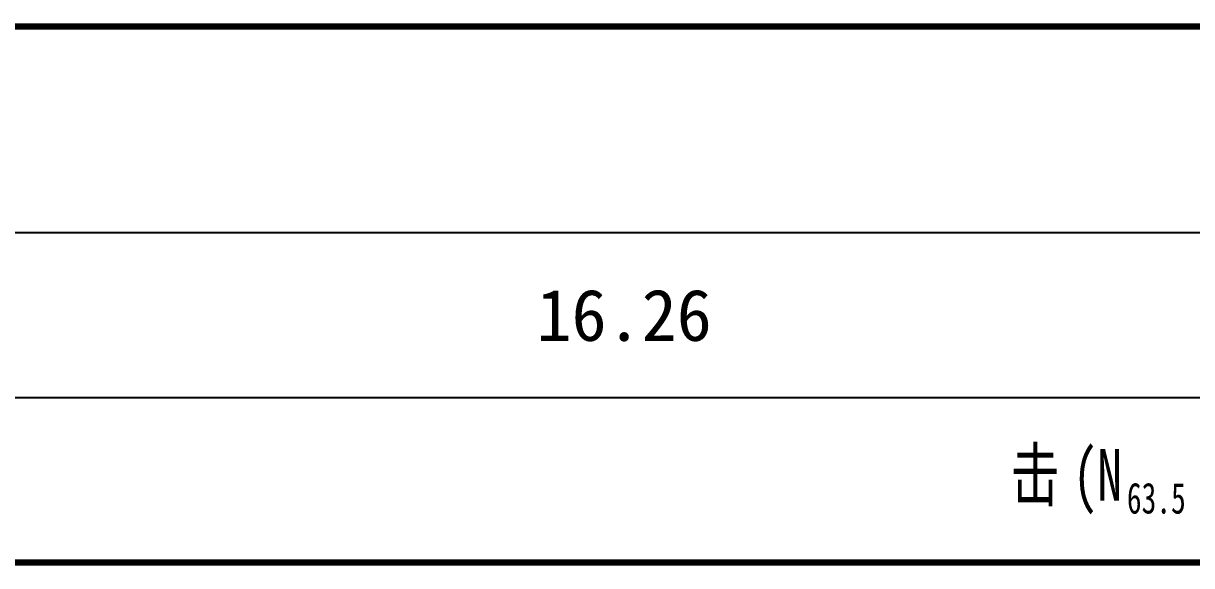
# Model space of a CAD drawing. Header units: millimetres. Extents: x 988 to 1408, y 353 to 650.
# Drawn here: x 1209.3 to 1266, y 421.6 to 447.9 of the extents above; entities that cross this region are included whole.
import ezdxf

# ---------------------------------------------------------------- set-up
doc = ezdxf.new("R2010")
doc.units = ezdxf.units.MM
doc.layers.add('地质-原位曲线', color=7, linetype='Continuous')
doc.layers.add('地质-标注栏', color=7, linetype='Continuous')
doc.styles.add('标注栏数据', font='simfang.ttf', dxfattribs={"width": 0.7, "height": 2.5})

msp = doc.modelspace()

# ---------------------------------------------------------------- linework, layer by layer
at = {"layer": '地质-标注栏', "color": 7, "linetype": 'Continuous', "const_width": 0.3}
for points in [[(1019.862, 447.742), (1376.332, 447.742)], [(1019.862, 421.742), (1376.332, 421.742)]]:
    msp.add_lwpolyline(points, dxfattribs=at)
at = {"layer": '地质-标注栏', "color": 7, "linetype": 'Continuous'}
for points in [[(1019.862, 437.742), (1376.332, 437.742)], [(1019.862, 429.742), (1376.332, 429.742)]]:
    msp.add_lwpolyline(points, dxfattribs=at)

# ---------------------------------------------------------------- texts
at = {"layer": '地质-原位曲线', "color": 7, "linetype": 'Continuous', "style": '标注栏数据', "width": 0.7}
for s, height, p in [('击', 2.5, (1257.202, 424.742)), ('(N', 2.5, (1260.224, 424.742)), ('63.5', 1.5, (1262.846, 424.117))]:
    msp.add_text(s, height=height, dxfattribs=at).set_placement(p)
at = {"layer": '地质-标注栏', "color": 7, "linetype": 'Continuous', "style": '标注栏数据'}
msp.add_text('16.26', height=2.5, dxfattribs=at).set_placement((1234.201, 432.492))

doc.saveas('drawing.dxf')
